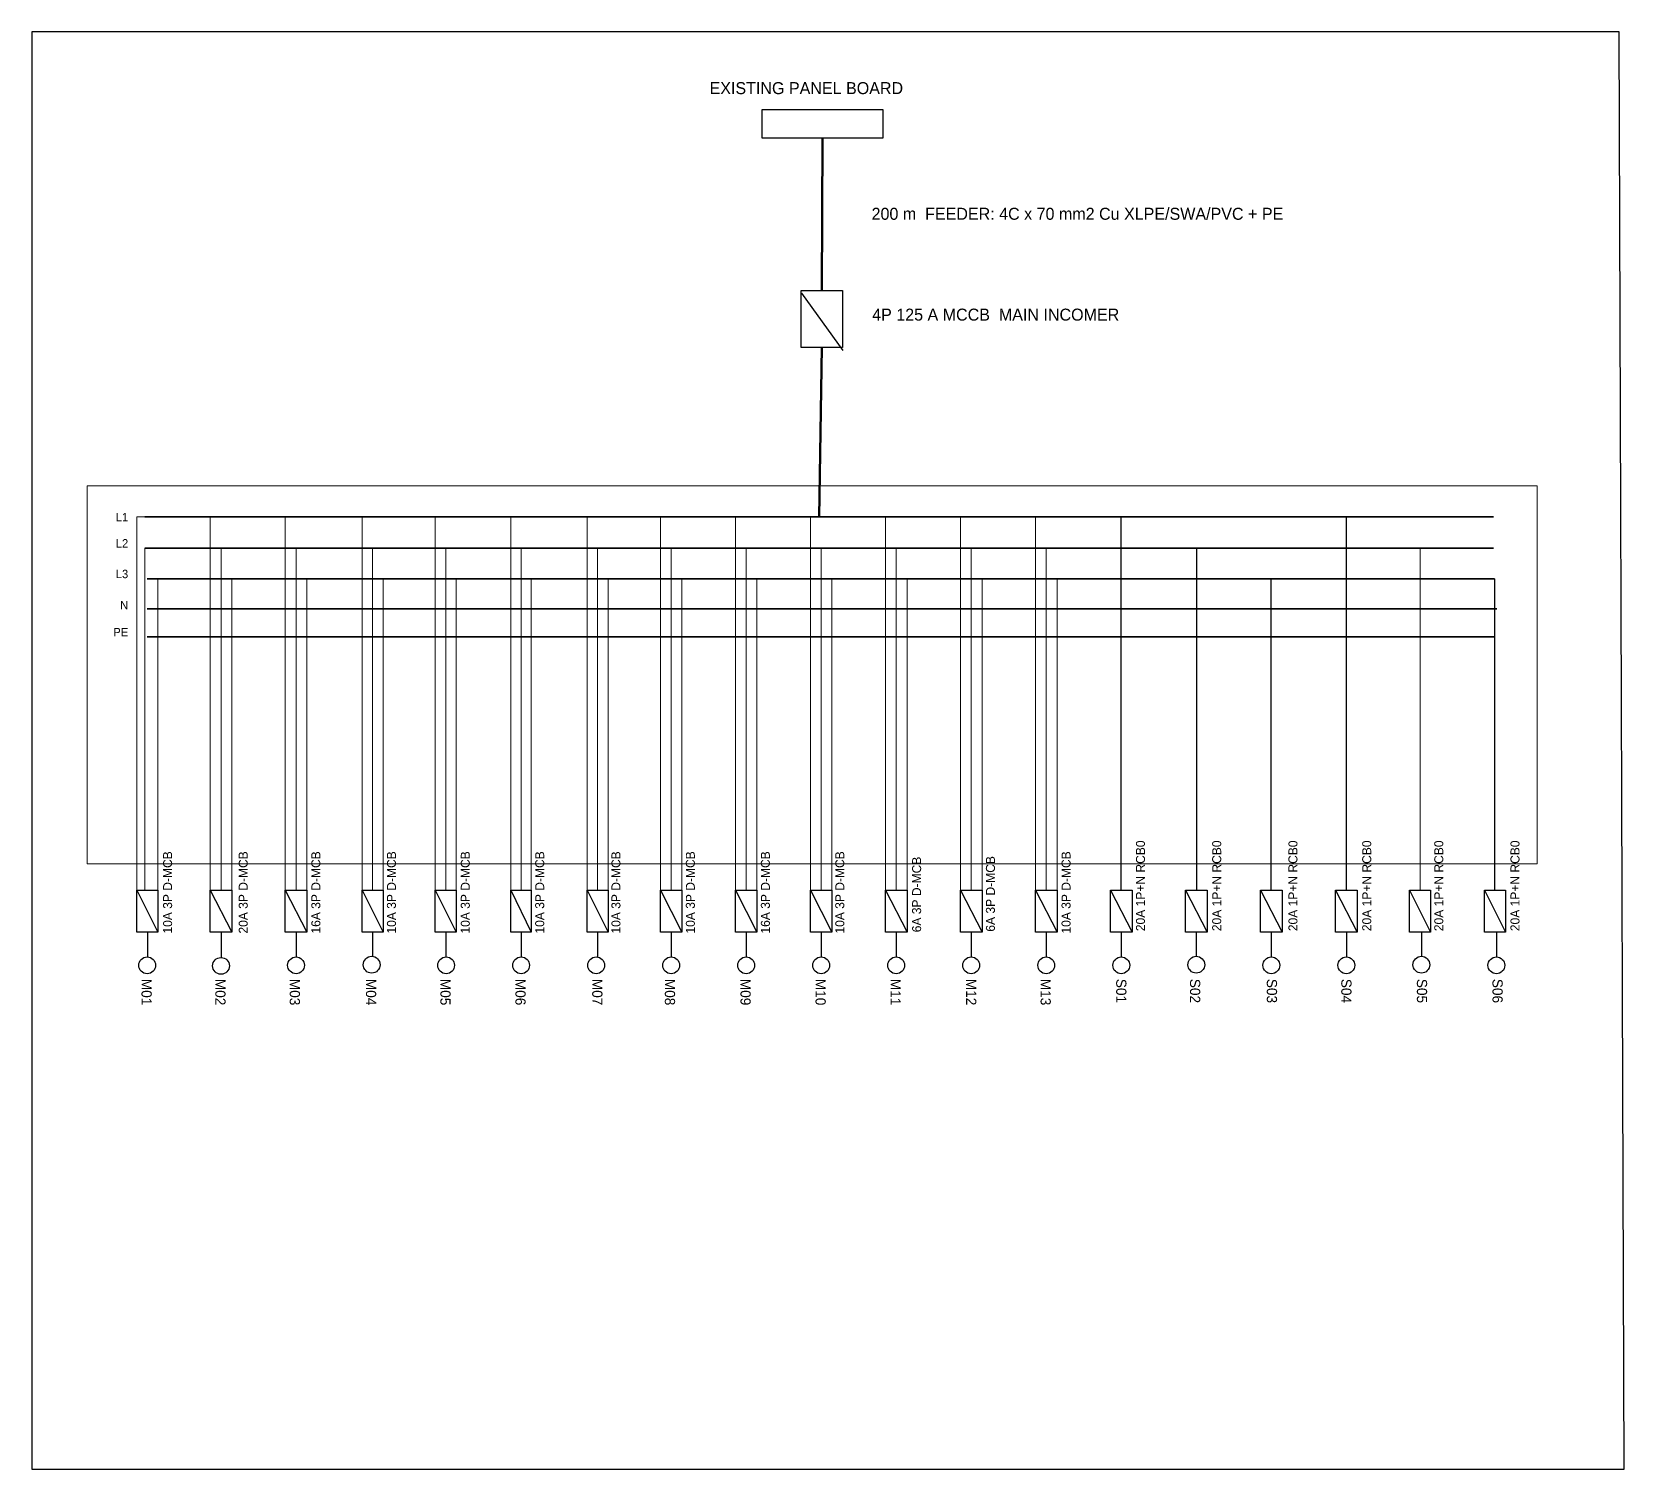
# Model space of a CAD drawing. Header units: feet. Extents: x -29 to 309, y -44 to 68.
# Drawn here: x 184.8 to 308.7, y -43.8 to 67.9 of the extents above; entities that cross this region are included whole.
import ezdxf
from ezdxf.enums import TextEntityAlignment as Align

# ---------------------------------------------------------------- set-up
doc = ezdxf.new("R2010")
doc.units = ezdxf.units.FT
doc.header["$MEASUREMENT"] = 0
doc.linetypes.add('ACAD_ISO02W100', pattern=[15, 12, -3])
doc.linetypes.add('DASHED', pattern=[19.05, 12.7, -6.35])
doc.layers.add('TEXT', color=7, linetype='Continuous')

msp = doc.modelspace()

# ---------------------------------------------------------------- linework, layer by layer
at = {"color": 7}
for p, q in [((184.849, 67.914), (184.849, -43.833)), ((308.264, 67.914), (184.849, 67.914)), ((308.664, -43.833), (308.264, 67.914)), ((184.849, -43.833), (308.664, -43.833))]:
    msp.add_line(p, q, dxfattribs=at)
at = {"color": 0, "linetype": 'Continuous', "lineweight": 50}
for p, q in [((246.32, 59.649), (246.273, 47.795)), ((246.273, 43.362), (246.063, 30.201))]:
    msp.add_line(p, q, dxfattribs=at)
at = {"color": 0, "linetype": 'Continuous'}
msp.add_line((244.686, 47.585), (247.906, 43.152), dxfattribs=at)
at = {"color": 7, "linetype": 'ACAD_ISO02W100', "lineweight": 0, "ltscale": 45}
msp.add_line((189.15, 32.628), (189.15, 3.226), dxfattribs=at)
at = {"color": 7, "linetype": 'DASHED', "lineweight": 0, "ltscale": 45}
for p, q in [((301.902, 32.628), (189.15, 32.628)), ((301.902, 3.226), (301.902, 32.628)), ((189.15, 3.226), (301.902, 3.226))]:
    msp.add_line(p, q, dxfattribs=at)
at = {"color": 1, "linetype": 'Continuous', "lineweight": 0}
for p, q in [((193.024, 1.173), (193.024, 30.201)), ((193.024, 30.201), (193.63, 30.201)), ((198.717, 1.173), (198.717, 30.201)), ((204.551, 1.173), (204.551, 30.201)), ((210.525, 1.173), (210.525, 30.201)), ((216.218, 1.173), (216.218, 30.201)), ((222.098, 1.173), (222.098, 30.201)), ((228.025, 1.173), (228.025, 30.201)), ((233.719, 1.173), (233.719, 30.201)), ((239.553, 1.173), (239.553, 30.201)), ((245.386, 1.173), (245.386, 30.201)), ((251.22, 1.173), (251.22, 30.201)), ((257.053, 1.173), (257.053, 30.201)), ((262.887, 1.173), (262.887, 30.201))]:
    msp.add_line(p, q, dxfattribs=at)
at = {"color": 1, "linetype": 'ByBlock', "lineweight": 35}
msp.add_line((193.63, 30.201), (298.495, 30.201), dxfattribs=at)
at = {"color": 1, "linetype": 'Continuous'}
for p, q in [((269.561, 1.173), (269.561, 30.201)), ((287.062, 1.173), (287.062, 30.201)), ((268.721, 1.173), (270.401, -2.094)), ((286.221, 1.173), (287.902, -2.094)), ((269.561, -2.094), (269.561, -4.007)), ((287.062, -2.094), (287.062, -4.007))]:
    msp.add_line(p, q, dxfattribs=at)
at = {"color": 2, "linetype": 'Continuous', "lineweight": 35}
msp.add_line((193.63, 27.774), (298.495, 27.774), dxfattribs=at)
at = {"color": 2, "linetype": 'Continuous', "lineweight": 0}
for p, q in [((193.63, 27.774), (193.63, 1.173)), ((199.557, 1.173), (199.557, 27.774)), ((205.391, 1.173), (205.391, 27.774)), ((211.341, 1.173), (211.341, 27.774)), ((217.035, 1.173), (217.035, 27.774)), ((222.892, 1.173), (222.892, 27.774)), ((228.842, 1.173), (228.842, 27.774)), ((234.559, 1.173), (234.559, 27.774)), ((240.393, 1.173), (240.393, 27.774)), ((246.226, 1.173), (246.226, 27.774)), ((252.06, 1.173), (252.06, 27.774)), ((257.893, 1.173), (257.893, 27.774)), ((263.727, 1.173), (263.727, 27.774)), ((292.802, 1.173), (292.802, 27.774))]:
    msp.add_line(p, q, dxfattribs=at)
at = {"color": 2, "linetype": 'Continuous'}
for p, q in [((275.441, 1.173), (275.441, 27.774)), ((274.554, 1.173), (276.234, -2.094)), ((291.962, 1.173), (293.595, -2.094)), ((275.394, -2.094), (275.394, -3.961))]:
    msp.add_line(p, q, dxfattribs=at)
at = {"color": 5, "linetype": 'Continuous', "lineweight": 35}
msp.add_line((193.817, 25.394), (298.589, 25.394), dxfattribs=at)
at = {"color": 5, "linetype": 'Continuous', "lineweight": 0}
for p, q in [((194.657, 1.173), (194.657, 25.394)), ((200.397, 1.173), (200.397, 25.394)), ((206.231, 1.173), (206.231, 25.394)), ((212.158, 1.173), (212.158, 25.394)), ((217.852, 1.173), (217.852, 25.394)), ((223.685, 1.173), (223.685, 25.394)), ((229.659, 1.173), (229.659, 25.394)), ((235.399, 1.173), (235.399, 25.394)), ((241.233, 1.173), (241.233, 25.394)), ((247.066, 1.173), (247.066, 25.394)), ((252.9, 1.173), (252.9, 25.394)), ((258.734, 1.173), (258.734, 25.394)), ((264.567, 1.173), (264.567, 25.394))]:
    msp.add_line(p, q, dxfattribs=at)
at = {"color": 5, "linetype": 'Continuous'}
for p, q in [((281.228, 1.173), (281.228, 25.394)), ((298.589, 25.394), (298.589, 1.173)), ((280.388, 1.173), (282.068, -2.094)), ((297.795, 1.173), (299.429, -2.094)), ((281.228, -2.094), (281.228, -4.007)), ((298.729, -2.094), (298.729, -4.007))]:
    msp.add_line(p, q, dxfattribs=at)
at = {"color": 7, "linetype": 'Continuous', "lineweight": 35}
msp.add_line((193.817, 23.061), (298.775, 23.061), dxfattribs=at)
at = {"color": 3, "linetype": 'Continuous', "lineweight": 35}
msp.add_line((193.817, 20.867), (298.589, 20.867), dxfattribs=at)
at = {"color": 6, "linetype": 'Continuous'}
for p, q in [((193.024, 1.173), (194.657, -2.094)), ((198.717, 1.173), (200.397, -2.094)), ((204.551, 1.173), (206.231, -2.094)), ((210.525, 1.173), (212.158, -2.094)), ((216.218, 1.173), (217.852, -2.094)), ((222.098, 1.173), (223.685, -2.094)), ((228.025, 1.173), (229.659, -2.094)), ((233.719, 1.173), (235.399, -2.094)), ((239.553, 1.173), (241.233, -2.094)), ((245.386, 1.173), (247.066, -2.094)), ((251.22, 1.173), (252.9, -2.094)), ((257.053, 1.173), (258.734, -2.094)), ((262.887, 1.173), (264.567, -2.094)), ((193.84, -2.094), (193.84, -4.008)), ((199.557, -2.094), (199.557, -4.054)), ((205.391, -2.094), (205.391, -4.007)), ((211.341, -2.094), (211.341, -3.964)), ((217.035, -2.094), (217.035, -4.008)), ((222.892, -2.094), (222.892, -4.007)), ((228.842, -2.094), (228.842, -4.018)), ((234.559, -2.094), (234.559, -4.007)), ((240.393, -2.094), (240.393, -4.007)), ((246.226, -2.094), (246.226, -4.007)), ((252.06, -2.094), (252.06, -4.007)), ((257.893, -2.094), (257.893, -4.007)), ((263.727, -2.094), (263.727, -4.007))]:
    msp.add_line(p, q, dxfattribs=at)
at = {"color": 40, "linetype": 'Continuous', "true_color": 0xf8d731}
msp.add_line((292.895, -2.094), (292.895, -3.961), dxfattribs=at)
at = {"linetype": 'Continuous'}
msp.add_lwpolyline([(241.629, 61.889), (251.01, 61.889), (251.01, 59.649), (241.629, 59.649)], close=True, dxfattribs=at)
at = {"color": 0, "linetype": 'Continuous'}
msp.add_lwpolyline([(244.663, 47.795), (247.883, 47.795), (247.883, 43.362), (244.663, 43.362)], close=True, dxfattribs=at)
at = {"color": 6, "linetype": 'Continuous'}
for points in [[(193.024, 1.173), (194.657, 1.173), (194.657, -2.094), (193.024, -2.094)], [(198.717, 1.173), (200.397, 1.173), (200.397, -2.094), (198.717, -2.094)], [(204.551, 1.173), (206.231, 1.173), (206.231, -2.094), (204.551, -2.094)], [(210.525, 1.173), (212.158, 1.173), (212.158, -2.094), (210.525, -2.094)], [(216.218, 1.173), (217.852, 1.173), (217.852, -2.094), (216.218, -2.094)], [(222.098, 1.173), (223.685, 1.173), (223.685, -2.094), (222.098, -2.094)], [(228.025, 1.173), (229.659, 1.173), (229.659, -2.094), (228.025, -2.094)], [(233.719, 1.173), (235.399, 1.173), (235.399, -2.094), (233.719, -2.094)], [(239.553, 1.173), (241.233, 1.173), (241.233, -2.094), (239.553, -2.094)], [(245.386, 1.173), (247.066, 1.173), (247.066, -2.094), (245.386, -2.094)], [(251.22, 1.173), (252.9, 1.173), (252.9, -2.094), (251.22, -2.094)], [(257.053, 1.173), (258.734, 1.173), (258.734, -2.094), (257.053, -2.094)], [(262.887, 1.173), (264.567, 1.173), (264.567, -2.094), (262.887, -2.094)]]:
    msp.add_lwpolyline(points, close=True, dxfattribs=at)
at = {"color": 1, "linetype": 'Continuous'}
for points in [[(268.721, 1.173), (270.401, 1.173), (270.401, -2.094), (268.721, -2.094)], [(286.221, 1.173), (287.902, 1.173), (287.902, -2.094), (286.221, -2.094)]]:
    msp.add_lwpolyline(points, close=True, dxfattribs=at)
at = {"color": 2, "linetype": 'Continuous'}
for points in [[(274.554, 1.173), (276.234, 1.173), (276.234, -2.094), (274.554, -2.094)], [(291.962, 1.173), (293.595, 1.173), (293.595, -2.094), (291.962, -2.094)]]:
    msp.add_lwpolyline(points, close=True, dxfattribs=at)
at = {"color": 5, "linetype": 'Continuous'}
for points in [[(280.388, 1.173), (282.068, 1.173), (282.068, -2.094), (280.388, -2.094)], [(297.795, 1.173), (299.429, 1.173), (299.429, -2.094), (297.795, -2.094)]]:
    msp.add_lwpolyline(points, close=True, dxfattribs=at)
at = {"color": 6, "linetype": 'Continuous'}
for centre in [(193.817, -4.661), (199.557, -4.707), (205.391, -4.661), (211.271, -4.614), (217.058, -4.661), (222.892, -4.661), (228.725, -4.661), (234.559, -4.661), (240.393, -4.661), (246.226, -4.661), (252.06, -4.661), (257.893, -4.661), (263.727, -4.661)]:
    msp.add_circle(centre, 0.653, dxfattribs=at)
at = {"color": 1, "linetype": 'Continuous'}
for centre in [(269.561, -4.661), (287.062, -4.661)]:
    msp.add_circle(centre, 0.653, dxfattribs=at)
at = {"color": 2, "linetype": 'Continuous'}
for centre in [(275.394, -4.614), (292.895, -4.614)]:
    msp.add_circle(centre, 0.653, dxfattribs=at)
at = {"color": 5, "linetype": 'Continuous'}
for centre in [(281.228, -4.661), (298.729, -4.661)]:
    msp.add_circle(centre, 0.653, dxfattribs=at)

# ---------------------------------------------------------------- texts
at = {"color": 1, "linetype": 'Continuous'}
msp.add_text('L1', height=0.6534, dxfattribs=at).set_placement((192.344, 30.513), align=Align.TOP_RIGHT)
at = {"color": 2, "linetype": 'Continuous'}
msp.add_text('L2', height=0.6534, dxfattribs=at).set_placement((192.344, 28.474), align=Align.TOP_RIGHT)
at = {"color": 5, "linetype": 'Continuous'}
msp.add_text('L3', height=0.6534, dxfattribs=at).set_placement((192.344, 26.094), align=Align.TOP_RIGHT)
at = {"color": 7, "linetype": 'Continuous'}
msp.add_text('N', height=0.653, dxfattribs=at).set_placement((192.344, 23.667), align=Align.TOP_RIGHT)
at = {"color": 3, "linetype": 'Continuous'}
msp.add_text('PE', height=0.6534, dxfattribs=at).set_placement((192.344, 21.567), align=Align.TOP_RIGHT)
at = {"color": 7, "linetype": 'Continuous'}
for s, p in [('20A 1P+N RCB0', (271.614, 5.046)), ('20A 1P+N RCB0', (277.541, 5.046)), ('20A 1P+N RCB0', (283.468, 5.046)), ('20A 1P+N RCB0', (289.208, 5.046)), ('20A 1P+N RCB0', (294.809, 5.046)), ('20A 1P+N RCB0', (300.735, 5.046)), ('10A 3P D-MCB', (195.964, 4.206)), ('20A 3P D-MCB', (201.844, 4.206)), ('16A 3P D-MCB', (207.491, 4.206)), ('10A 3P D-MCB', (213.371, 4.206)), ('10A 3P D-MCB', (219.112, 4.206)), ('10A 3P D-MCB', (224.899, 4.206)), ('10A 3P D-MCB', (230.826, 4.206)), ('10A 3P D-MCB', (236.612, 4.206)), ('16A 3P D-MCB', (242.446, 4.206)), ('10A 3P D-MCB', (248.233, 4.206)), ('6A 3P D-MCB', (254.207, 3.786)), ('6A 3P D-MCB', (259.947, 3.833)), ('10A 3P D-MCB', (265.827, 4.206))]:
    msp.add_text(s, height=0.70003, rotation=90, dxfattribs=at).set_placement(p, align=Align.BOTTOM_RIGHT)
at = {"color": 6, "linetype": 'Continuous'}
for s, p in [('M01 ', (194.169, -5.711)), ('M02', (199.909, -5.711)), ('M03', (205.696, -5.711)), ('M04', (211.623, -5.711)), ('M05', (217.41, -5.711)), ('M06', (223.243, -5.711)), ('M07', (229.217, -5.711)), ('M08', (234.864, -5.711)), ('M09', (240.744, -5.711)), ('M10', (246.578, -5.711)), ('M11', (252.411, -5.711)), ('M12', (258.292, -5.711)), ('M13', (264.079, -5.711))]:
    msp.add_text(s, height=0.7934, rotation=270, dxfattribs=at).set_placement(p, align=Align.TOP_LEFT)
at = {"color": 1, "linetype": 'Continuous'}
for s, p in [('S01', (269.959, -5.711)), ('S04', (287.46, -5.711))]:
    msp.add_text(s, height=0.7934, rotation=270, dxfattribs=at).set_placement(p, align=Align.TOP_LEFT)
at = {"color": 2, "linetype": 'Continuous'}
for s, p in [('S02', (275.699, -5.711)), ('S05', (293.34, -5.711))]:
    msp.add_text(s, height=0.7934, rotation=270, dxfattribs=at).set_placement(p, align=Align.TOP_LEFT)
at = {"color": 5, "linetype": 'Continuous'}
for s, p in [('S03', (281.673, -5.711)), ('S06', (299.22, -5.711))]:
    msp.add_text(s, height=0.7934, rotation=270, dxfattribs=at).set_placement(p, align=Align.TOP_LEFT)
at = {"layer": 'TEXT'}
for s, p in [('EXISTING PANEL BOARD', (237.546, 63.072)), ('200 m  FEEDER: 4C x 70 mm2 Cu XLPE/SWA/PVC + PE', (250.146, 53.302)), ('4P 125 A MCCB  MAIN INCOMER', (250.193, 45.462))]:
    msp.add_text(s, height=0.93338, dxfattribs=at).set_placement(p)

doc.saveas('drawing.dxf')
